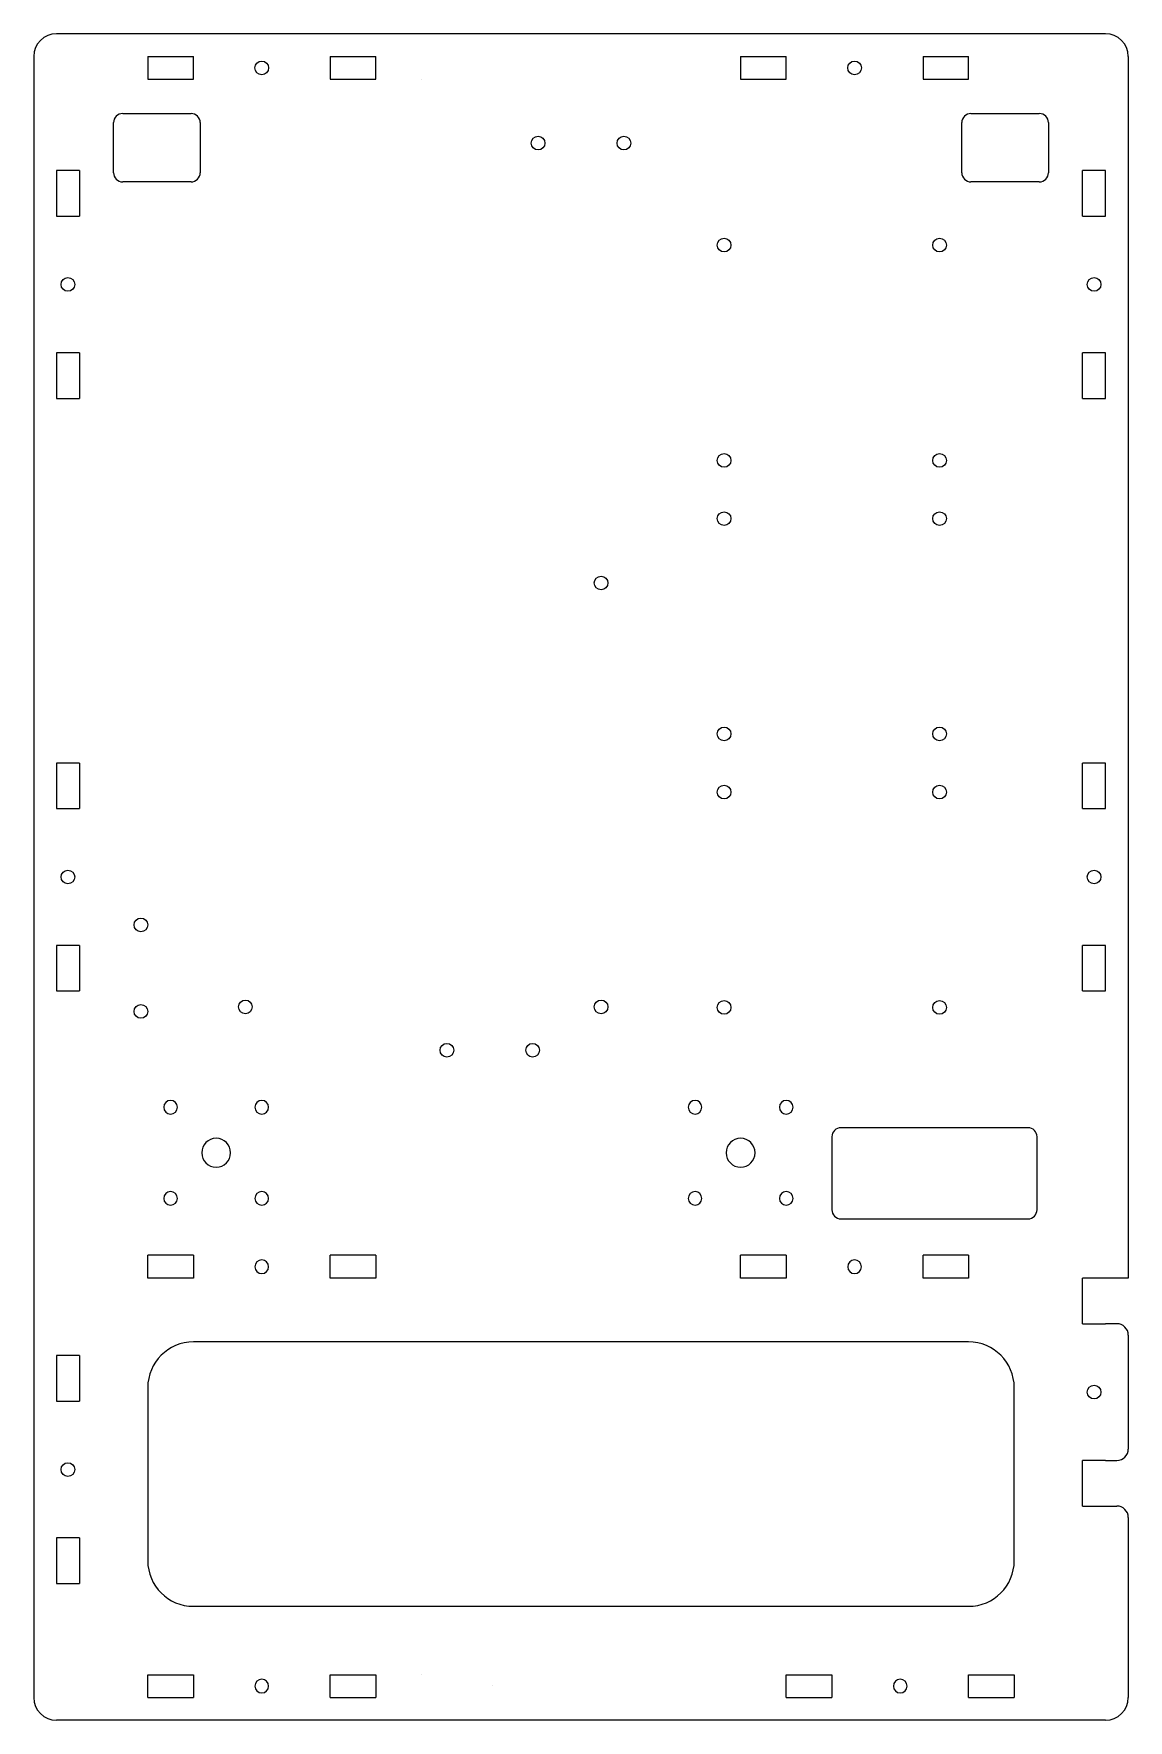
# Model space of a CAD drawing. Header units: millimetres. Extents: x -8 to 232, y -363 to 8.
import ezdxf

# ---------------------------------------------------------------- set-up
doc = ezdxf.new("R2010")
doc.units = ezdxf.units.MM
doc.layers.get('0').update_dxf_attribs({"linetype": 'CONTINUOUS', "lineweight": 25, "true_color": 0x000000})

# ---------------------------------------------------------------- blocks, each defined once
blk = doc.blocks.new('m8 holes')
for centre, radius in [((-10, 10), 1.5), ((10, 10), 1.5), ((0, 0), 3.17), ((-10, -10), 1.5), ((10, -10), 1.5)]:
    blk.add_circle(centre, radius)
blk = doc.blocks.new('slot')
for p, q in [((5, 5), (15, 5)), ((5, 5), (5, 0)), ((15, 0), (15, 5)), ((45, 5), (45, 0)), ((45, 5), (55, 5)), ((55, 0), (55, 5)), ((5, 0), (15, 0)), ((45, 0), (55, 0))]:
    blk.add_line(p, q)
blk.add_circle((30, 2.5), 1.5)
blk = doc.blocks.new('stepperdriverboardholes')
for centre in [(-23.62, 23.62), (23.62, 23.62), (-23.62, -23.62), (23.62, -23.62)]:
    blk.add_circle(centre, 1.5)

msp = doc.modelspace()

# ---------------------------------------------------------------- linework, layer by layer
for p, q in [((227.5, 7.5), (-2.5, 7.5)), ((-7.5, 2.5), (-7.5, -357.5)), ((232.5, 2.5), (232.5, -265.5)), ((77.5, -2.5), (77.5, -2.5)), ((12, -10), (27, -10)), ((198, -10), (213, -10)), ((10, -23), (10, -12)), ((29, -12), (29, -23)), ((196, -23), (196, -12)), ((215, -12), (215, -23)), ((27, -25), (12, -25)), ((213, -25), (198, -25)), ((210.5, -232.5), (169.5, -232.5)), ((167.5, -234.5), (167.5, -250.5)), ((212.5, -250.5), (212.5, -234.5)), ((169.5, -252.5), (210.5, -252.5)), ((222.5, -275.5), (222.5, -265.5)), ((227.5, -265.5), (222.5, -265.5)), ((232.5, -265.5), (227.5, -265.5)), ((222.5, -275.5), (227.5, -275.5)), ((230, -275.5), (227.5, -275.5)), ((197.5, -279.5), (27.5, -279.5)), ((232.5, -278), (232.5, -302.99)), ((17.5, -289.5), (17.5, -327.5)), ((207.5, -327.5), (207.5, -289.5)), ((227.5, -305.5), (222.5, -305.5)), ((222.5, -315.5), (222.5, -305.5)), ((227.5, -305.5), (230.01, -305.49)), ((222.5, -315.5), (227.5, -315.5)), ((227.5, -315.5), (230, -315.5)), ((232.5, -318), (232.5, -357.5)), ((27.5, -337.5), (197.5, -337.5)), ((77.5, -352.5), (77.5, -352.5)), ((93.13, -354.98), (93.13, -354.98)), ((227.5, -362.5), (-2.5, -362.5))]:
    msp.add_line(p, q)
for centre in [(103.1, -16.5), (121.9, -16.5), (116.9, -113), (16, -188), (16, -207), (38.9, -206), (116.9, -206), (83.1, -215.5), (101.9, -215.5), (225, -290.5)]:
    msp.add_circle(centre, 1.5)
for centre, radius, start, end in [((-2.5, 2.5), 5, 90, 180), ((227.5, 2.5), 5, 0, 90), ((12, -12), 2, 90, 180), ((27, -12), 2, 0, 90), ((198, -12), 2, 90, 180), ((213, -12), 2, 0, 90), ((12, -23), 2, 180, 270), ((27, -23), 2, 270, 0), ((198, -23), 2, 180, 270), ((213, -23), 2, 270, 0), ((169.5, -234.5), 2, 90, 180), ((210.5, -234.5), 2, 0, 90), ((169.5, -250.5), 2, 180, 270), ((210.5, -250.5), 2, 270, 0), ((230, -278), 2.5, 0, 90), ((27.5, -289.5), 10, 90, 180), ((197.5, -289.5), 10, 0, 90), ((230, -302.99), 2.5, 270.3318, 0), ((230, -318), 2.5, 0, 90), ((27.5, -327.5), 10, 180, 270), ((197.5, -327.5), 10, 270, 0), ((-2.5, -357.5), 5, 180, 270), ((227.5, -357.5), 5, 270, 0)]:
    msp.add_arc(centre, radius, start, end)

# ---------------------------------------------------------------- block references
for name, p in [('slot', (12.5, -2.5)), ('slot', (142.5, -2.5)), ('stepperdriverboardholes', (167.5, -62.5)), ('stepperdriverboardholes', (167.5, -122.5)), ('stepperdriverboardholes', (167.5, -182.5))]:
    msp.add_blockref(name, p)
for p, rotation in [((-2.5, -17.5), 270), ((227.5, -77.5), 90), ((-2.5, -147.5), 270), ((227.5, -207.5), 90), ((-2.5, -277.5), 270)]:
    msp.add_blockref('slot', p, dxfattribs=dict(rotation=rotation))
at = {"yscale": -1, "rotation": 180}
for name, p in [('m8 holes', (32.5, -238)), ('m8 holes', (147.5, -238)), ('slot', (72.5, -265.5)), ('slot', (202.5, -265.5))]:
    msp.add_blockref(name, p, dxfattribs=at)
at = {"yscale": -1}
for p in [(12.5, -352.5), (152.5, -352.5)]:
    msp.add_blockref('slot', p, dxfattribs=at)

doc.saveas('drawing.dxf')
